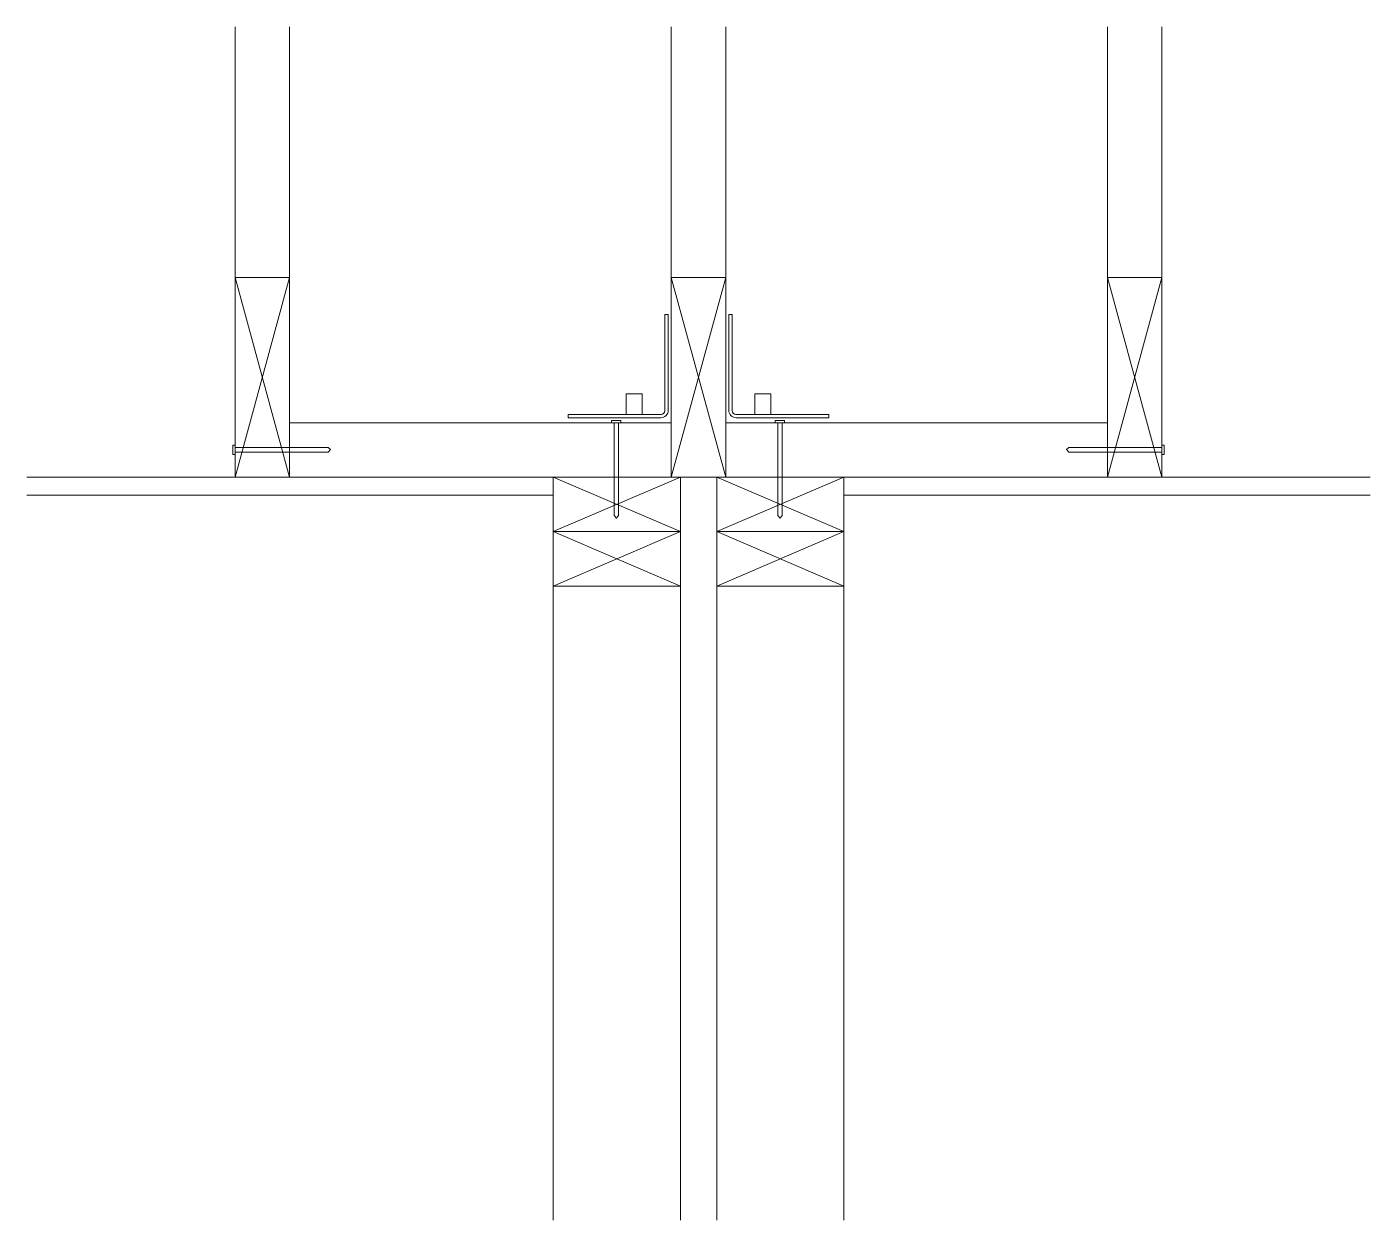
# Model space of a CAD drawing. Header units: inches. Extents: x -4459 to 2544, y -1908 to 854.
# Drawn here: x -4459 to -4422.04, y -1908.15 to -1875.3 of the extents above.
import ezdxf

# ---------------------------------------------------------------- set-up
doc = ezdxf.new("R2010")
doc.units = ezdxf.units.IN
doc.header["$LTSCALE"] = 0.5
doc.header["$MEASUREMENT"] = 0
for name, color, linetype, lineweight in [('06 Steel', 5, 'Continuous', 9), ('08 Framing (Bearing)', 1, 'Continuous', 20), ('09 Framing (Non-bearing)', 252, 'Continuous', 0)]:
    doc.layers.add(name, color=color, linetype=linetype, lineweight=lineweight)

# ---------------------------------------------------------------- blocks, each defined once
blk = doc.blocks.new('2x6')
at = {"layer": '08 Framing (Bearing)'}
for p, q in [((0, 1.5), (0, 0)), ((0, 0), (5.5, 1.5)), ((5.5, 0), (0, 1.5)), ((0, 1.5), (5.5, 1.5)), ((5.5, 1.5), (5.5, 0)), ((0, 0), (5.5, 0))]:
    blk.add_line(p, q, dxfattribs=at)
blk = doc.blocks.new('16DNAIL')
for p, q in [((-0.082, -0.172), (-0.082, 0.172)), ((0, 0.172), (-0.082, 0.172)), ((0, -0.172), (0, 0.172)), ((3.409, 0.077), (0, 0.077)), ((3.409, 0.077), (3.499, -0.011)), ((0, -0.172), (-0.082, -0.172)), ((3.409, -0.085), (0, -0.085)), ((3.499, -0.011), (3.409, -0.085))]:
    blk.add_line(p, q)
blk = doc.blocks.new('NAIL')
at = {"layer": '09 Framing (Non-bearing)', "xscale": 0.75, "yscale": 0.75, "zscale": 0.75, "rotation": 180}
blk.add_blockref('16DNAIL', (1.774, -0.401), dxfattribs=at)
blk = doc.blocks.new('A35-r')
for p, q in [((1.328125, 1.421875), (1.375, 1.421875)), ((1.328125, 1.421875), (1.328125, 0.098875)), ((1.375, 1.421875), (1.375, 0.104)), ((0.797125, 0.328141), (0.797125, 0.046875)), ((0.797125, 0.328141), (1.015375, 0.32813)), ((1.015375, 0.32813), (1.015375, 0.046875)), ((0, 0.046875), (0, 0)), ((0, 0.046875), (1.276125, 0.046875)), ((0, 0), (1.271, 0))]:
    blk.add_line(p, q)
for centre, radius in [((1.271, 0.104), 0.104), ((1.276125, 0.098875), 0.052)]:
    blk.add_arc(centre, radius, 270, 0)
blk = doc.blocks.new('*U303')
for p, q in [((0, 0), (1.5, 3.5)), ((1.5, 0), (0, 3.5)), ((1.5, 0), (3, 3.5)), ((3, 0), (1.5, 3.5))]:
    blk.add_line(p, q)
for points in [[(0, 0), (1.5, 0), (1.5, 3.5), (0, 3.5)], [(1.5, 0), (3, 0), (3, 3.5), (1.5, 3.5)]]:
    blk.add_lwpolyline(points, close=True)

msp = doc.modelspace()

# ---------------------------------------------------------------- linework, layer by layer
at = {"layer": '08 Framing (Bearing)'}
for p, q in [((-4453.266, -1882.198), (-4453.266, -1875.3)), ((-4451.766, -1882.198), (-4451.766, -1875.3)), ((-4441.266, -1882.198), (-4441.266, -1875.3)), ((-4439.766, -1882.198), (-4439.766, -1875.3)), ((-4429.266, -1882.198), (-4429.266, -1875.3)), ((-4427.766, -1882.198), (-4427.766, -1875.3)), ((-4451.766, -1886.198), (-4441.266, -1886.198)), ((-4429.252, -1886.198), (-4439.752, -1886.198)), ((-4451.766, -1887.698), (-4429.266, -1887.698)), ((-4444.516, -1908.153), (-4444.516, -1887.698)), ((-4441.016, -1908.153), (-4441.016, -1887.698)), ((-4440.016, -1908.153), (-4440.016, -1887.698)), ((-4436.516, -1908.153), (-4436.516, -1887.698))]:
    msp.add_line(p, q, dxfattribs=at)
at = {"layer": '09 Framing (Non-bearing)'}
for p, q in [((-4441.823, -1887.698), (-4458.997, -1887.698)), ((-4436.323, -1887.698), (-4422.035, -1887.698)), ((-4444.516, -1888.198), (-4458.997, -1888.198)), ((-4436.516, -1888.198), (-4422.035, -1888.198))]:
    msp.add_line(p, q, dxfattribs=at)

# ---------------------------------------------------------------- block references
at = {"layer": '06 Steel', "yscale": 2, "zscale": 2}
for p, xscale in [((-4444.098, -1886.062), 2), ((-4436.934, -1886.062), -2)]:
    msp.add_blockref('A35-r', p, dxfattribs=dict(at, xscale=xscale))
at = {"layer": '06 Steel', "xscale": -1, "rotation": 270}
for p in [(-4442.378, -1887.972), (-4437.878, -1887.972)]:
    msp.add_blockref('NAIL', p, dxfattribs=at)
at = {"layer": '06 Steel', "xscale": -1}
msp.add_blockref('NAIL', (-4451.492, -1886.547), dxfattribs=at)
at = {"layer": '06 Steel'}
msp.add_blockref('NAIL', (-4429.54, -1886.547), dxfattribs=at)
at = {"layer": '08 Framing (Bearing)'}
for name, p, rotation in [('2x6', (-4453.266, -1882.198), 270), ('2x6', (-4441.266, -1882.198), 270), ('2x6', (-4429.266, -1882.198), 270), ('*U303', (-4441.016, -1890.698), 89.99999999999999), ('*U303', (-4436.516, -1890.698), 89.99999999999999)]:
    msp.add_blockref(name, p, dxfattribs=dict(at, rotation=rotation))

doc.saveas('drawing.dxf')
